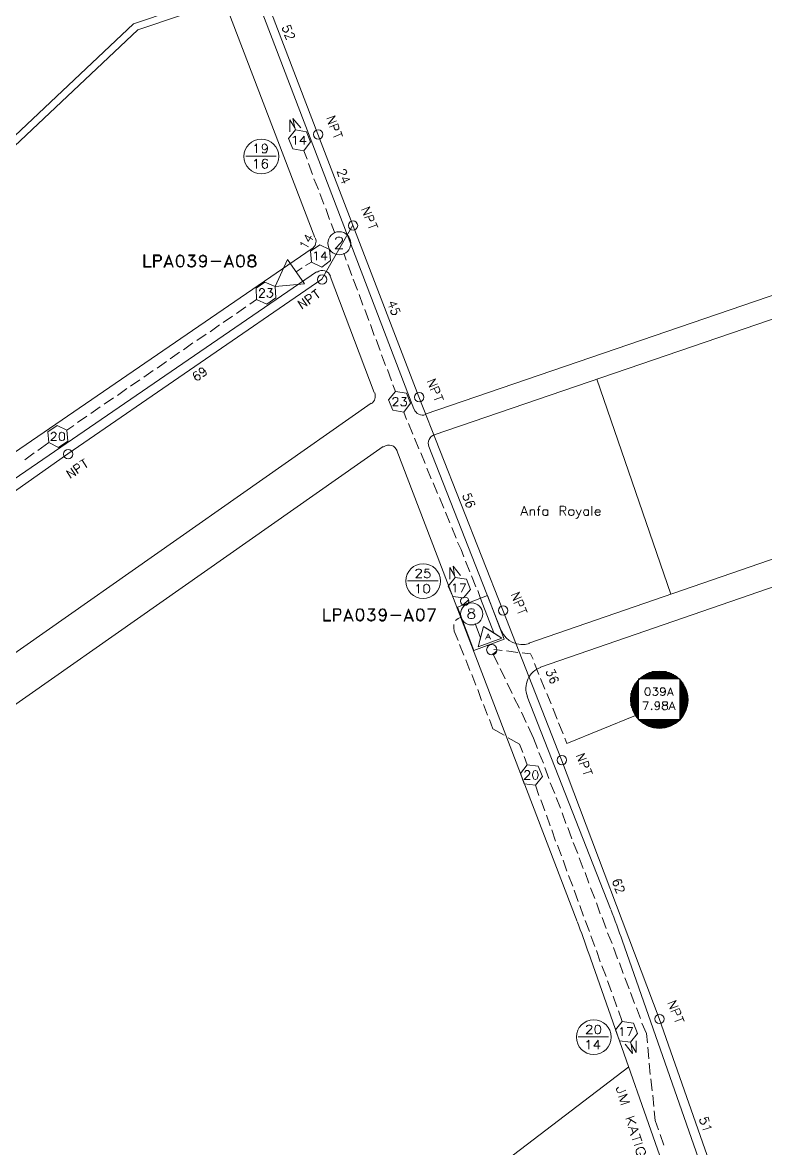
# Model space of a CAD drawing. Header units: millimetres. Extents: x 3.6 to 37.8, y 0.6 to 28.7.
# Drawn here: x 15.58 to 21.9, y 14.31 to 23.89 of the extents above; entities that cross this region are included whole.
import ezdxf

# ---------------------------------------------------------------- set-up
doc = ezdxf.new("R2010")
doc.units = ezdxf.units.MM
for name, color, linetype, true_color in [('PDF_Batangas$Geomap$Actives-Amplifier', 92, 'Continuous', 0x00b800), ('PDF_Batangas$Geomap$Actives-LineExtender', 94, 'Continuous', 0x009500), ('PDF_Batangas$Geomap$Cable-565', 23, 'Continuous', 0xdd8a6e), ('PDF_Batangas$Geomap$LOTS', 254, 'Continuous', 0xdcdcdc), ('PDF_Batangas$Geomap$MDU', 153, 'Continuous', 0x6ea5dd), ('PDF_Batangas$Geomap$ROAD', 8, 'Continuous', 0x808080), ('PDF_Batangas$Geomap$Symbols-EndOfLine', 15, 'Continuous', 0x954a4a)]:
    doc.layers.add(name, color=color, linetype=linetype, true_color=true_color)
for name, color, linetype in [('PDF_Batangas$Geomap$Actives-PowerSupply', 1, 'Continuous'), ('PDF_Batangas$Geomap$BOUNDARY-NODE', 3, 'Continuous'), ('PDF_Batangas$Geomap$NAME-ROAD', 7, 'Continuous'), ('PDF_Batangas$Geomap$Passives-Highleg', 7, 'Continuous'), ('PDF_Batangas$Geomap$Passives-Splt2way', 7, 'Continuous'), ('PDF_Batangas$Geomap$Passives-TapOffs', 7, 'Continuous'), ('PDF_Batangas$Geomap$POLE', 7, 'Continuous'), ('PDF_Batangas$Geomap$STRAND', 7, 'Continuous'), ('PDF_Batangas$Geomap$Symbols-Terminator', 7, 'Continuous'), ('PDF_FRAME-TB', 7, 'Continuous')]:
    doc.layers.add(name, color=color, linetype=linetype)

msp = doc.modelspace()

# ---------------------------------------------------------------- linework, layer by layer
at = {"layer": 'PDF_Batangas$Geomap$Actives-Amplifier', "lineweight": 13}
for points in [[(19.4218, 18.5458), (19.2841, 18.9127), (19.5385, 19.0128), (19.6803, 18.6417)], [(19.5927, 18.6959), (19.4801, 18.9878)], [(18.1458, 18.9002), (18.15, 18.9002), (18.15, 18.8043), (18.2042, 18.8043), (18.2042, 18.796), (18.1458, 18.796)], [(18.3543, 18.9002), (18.396, 18.796), (18.3918, 18.796), (18.3543, 18.8835), (18.3209, 18.796), (18.3167, 18.796)], [(18.4502, 18.9002), (18.4585, 18.9002), (18.471, 18.8961), (18.4835, 18.8794), (18.4877, 18.8544), (18.4877, 18.8419), (18.4835, 18.8168), (18.471, 18.8043), (18.4585, 18.796), (18.4502, 18.796), (18.4335, 18.8043), (18.4252, 18.8168), (18.421, 18.8419), (18.421, 18.8544), (18.4252, 18.8794), (18.4335, 18.8961)], [(18.8672, 18.9002), (18.9089, 18.796), (18.9005, 18.796), (18.8672, 18.8835), (18.8338, 18.796), (18.8296, 18.796)], [(18.9631, 18.9002), (18.9714, 18.9002), (18.9839, 18.8961), (18.9964, 18.8794), (19.0006, 18.8544), (19.0006, 18.8419), (18.9964, 18.8168), (18.9839, 18.8043), (18.9714, 18.796), (18.9631, 18.796), (18.9464, 18.8043), (18.9381, 18.8168), (18.9339, 18.8419), (18.9339, 18.8544), (18.9381, 18.8794), (18.9464, 18.8961)], [(19.3926, 18.9002), (19.4092, 18.9002), (19.4218, 18.8961), (19.4259, 18.8919), (19.4259, 18.8835), (19.4218, 18.8752), (19.4134, 18.871), (19.3967, 18.8669), (19.3842, 18.8627), (19.3759, 18.8544), (19.3717, 18.846), (19.3717, 18.8335), (19.3759, 18.8252), (19.3801, 18.821), (19.3926, 18.8168), (19.4092, 18.8168), (19.4218, 18.821), (19.4259, 18.8252), (19.4301, 18.8335), (19.4301, 18.846), (19.4259, 18.8544), (19.4176, 18.8627), (19.4051, 18.8669), (19.3884, 18.871), (19.3801, 18.8752), (19.3759, 18.8835), (19.3759, 18.8919), (19.3801, 18.8961)], [(18.717, 18.8419), (18.717, 18.846), (18.8004, 18.846), (18.8004, 18.8419)], [(19.4801, 18.6542), (19.4343, 18.7751), (19.4801, 18.6542), (19.5051, 18.7501), (19.5927, 18.6959), (19.6594, 18.65), (19.4593, 18.575)], [(19.4593, 18.575), (19.5051, 18.7501), (19.6594, 18.65)]]:
    msp.add_lwpolyline(points, close=True, dxfattribs=at)
for points in [[(18.2333, 18.8502), (18.275, 18.8502), (18.2834, 18.8544), (18.2876, 18.8669), (18.2876, 18.8794), (18.2834, 18.8919), (18.275, 18.8961), (18.2333, 18.8961), (18.2333, 18.796), (18.2292, 18.796), (18.2292, 18.9002), (18.275, 18.9002), (18.2834, 18.8961), (18.2876, 18.8919), (18.2917, 18.8794), (18.2917, 18.8669), (18.2876, 18.8544), (18.2834, 18.8502), (18.275, 18.846), (18.2333, 18.846)], [(18.4377, 18.8043), (18.4293, 18.8168), (18.4252, 18.8419), (18.4252, 18.8544), (18.4293, 18.8794), (18.4377, 18.8961)], [(18.4335, 18.8919), (18.4502, 18.8961), (18.4585, 18.8961), (18.471, 18.8919)], [(18.4669, 18.8961), (18.4794, 18.8794), (18.4835, 18.8544), (18.4835, 18.8419), (18.4794, 18.8168), (18.4669, 18.8043)], [(18.5753, 18.8961), (18.5252, 18.8961), (18.5252, 18.9002), (18.5794, 18.9002), (18.5461, 18.8544)], [(18.5794, 18.8377), (18.5711, 18.8502), (18.5544, 18.8544), (18.5419, 18.8544), (18.5753, 18.9002)], [(18.6712, 18.8502), (18.6628, 18.8419), (18.6503, 18.8377), (18.642, 18.8377), (18.6295, 18.8419), (18.6211, 18.8502), (18.6128, 18.8669), (18.6128, 18.871), (18.6295, 18.8961), (18.642, 18.9002), (18.6503, 18.9002), (18.6628, 18.8961), (18.6712, 18.8835), (18.6795, 18.8669), (18.6795, 18.8419), (18.6712, 18.8168), (18.6628, 18.8043), (18.6503, 18.796), (18.6378, 18.796), (18.6253, 18.8043), (18.6211, 18.8127), (18.6253, 18.8127), (18.6295, 18.8043)], [(18.6378, 18.8419), (18.6253, 18.8502), (18.6211, 18.8669), (18.6211, 18.871), (18.6253, 18.8835), (18.6378, 18.8961)], [(18.6211, 18.8752), (18.6295, 18.8919), (18.642, 18.8961), (18.6503, 18.8961), (18.6628, 18.8919), (18.6712, 18.8752)], [(18.6545, 18.8961), (18.667, 18.8835), (18.6712, 18.8669)], [(18.6587, 18.8043), (18.667, 18.8168), (18.6712, 18.8419), (18.6712, 18.8669), (18.667, 18.8502), (18.6545, 18.8419)], [(18.9506, 18.8043), (18.9422, 18.8168), (18.9381, 18.8419), (18.9381, 18.8544), (18.9422, 18.8794), (18.9506, 18.8961)], [(18.9464, 18.8919), (18.9631, 18.8961), (18.9714, 18.8961), (18.9839, 18.8919)], [(18.9797, 18.8961), (18.9923, 18.8794), (18.9964, 18.8544), (18.9964, 18.8419), (18.9923, 18.8168), (18.9797, 18.8043)], [(19.0923, 18.8961), (19.0298, 18.8961), (19.0298, 18.9002), (19.0965, 18.9002), (19.0506, 18.796), (19.0423, 18.796), (19.0923, 18.9002)], [(18.3835, 18.821), (18.3251, 18.821)], [(18.3793, 18.8252), (18.3334, 18.8252)], [(18.471, 18.8085), (18.4585, 18.8043), (18.4502, 18.8043), (18.4335, 18.8085)], [(18.5461, 18.8627), (18.5544, 18.8627), (18.5711, 18.8544), (18.5794, 18.846), (18.5836, 18.8335), (18.5836, 18.8252), (18.5794, 18.8127), (18.5711, 18.8043), (18.5544, 18.796), (18.5419, 18.796), (18.5252, 18.8043), (18.5211, 18.8085), (18.5169, 18.8168), (18.5211, 18.8168), (18.5252, 18.8085), (18.5419, 18.8043), (18.5544, 18.8043), (18.5711, 18.8085), (18.5794, 18.821)], [(18.5211, 18.8127), (18.5377, 18.8043)], [(18.5628, 18.8544), (18.5753, 18.846), (18.5794, 18.8335), (18.5794, 18.8252), (18.5753, 18.8127), (18.5628, 18.8043)], [(18.6712, 18.8627), (18.6628, 18.846), (18.6503, 18.8419), (18.642, 18.8419), (18.6295, 18.846), (18.6211, 18.8627)], [(18.6628, 18.8085), (18.6503, 18.8043), (18.6378, 18.8043), (18.6253, 18.8085)], [(18.8964, 18.821), (18.838, 18.821)], [(18.8922, 18.8252), (18.8421, 18.8252)], [(18.9839, 18.8085), (18.9714, 18.8043), (18.9631, 18.8043), (18.9464, 18.8085)], [(19.5218, 18.6417), (19.5427, 18.6876), (19.5635, 18.6417)], [(19.5552, 18.6584), (19.5302, 18.6584)]]:
    msp.add_lwpolyline(points, dxfattribs=at)
msp.add_circle((19.4037, 18.856), 0.0938, dxfattribs=at)
at = {"layer": 'PDF_Batangas$Geomap$Actives-LineExtender', "lineweight": 9}
for points in [[(16.6155, 21.9108), (16.6238, 21.9108), (16.6238, 21.8108), (16.678, 21.8108), (16.678, 21.8066), (16.6155, 21.8066)], [(16.8281, 21.9108), (16.8656, 21.8066), (16.8615, 21.8066), (16.8281, 21.8942), (16.7948, 21.8066), (16.7864, 21.8066)], [(16.9199, 21.9108), (16.9282, 21.9108), (16.9449, 21.9025), (16.9532, 21.89), (16.9574, 21.865), (16.9574, 21.8525), (16.9532, 21.8274), (16.9449, 21.8108), (16.9282, 21.8066), (16.9199, 21.8066), (16.9073, 21.8108), (16.8948, 21.8274), (16.8907, 21.8525), (16.8907, 21.865), (16.8948, 21.89), (16.9073, 21.9025)], [(17.1867, 21.8525), (17.1867, 21.8566), (17.2701, 21.8566), (17.2701, 21.8525)], [(17.341, 21.9108), (17.3785, 21.8066), (17.3744, 21.8066), (17.341, 21.8942), (17.3076, 21.8066), (17.2993, 21.8066)], [(17.4327, 21.9108), (17.4411, 21.9108), (17.4578, 21.9025), (17.4661, 21.89), (17.4703, 21.865), (17.4703, 21.8525), (17.4661, 21.8274), (17.4578, 21.8108), (17.4411, 21.8066), (17.4327, 21.8066), (17.4161, 21.8108), (17.4077, 21.8274), (17.4036, 21.8525), (17.4036, 21.865), (17.4077, 21.89), (17.4161, 21.9025)], [(17.5245, 21.9108), (17.5453, 21.9108), (17.5578, 21.9025), (17.5662, 21.8942), (17.5662, 21.8858), (17.5578, 21.8733), (17.5537, 21.8691), (17.5453, 21.865), (17.5245, 21.8608), (17.5161, 21.8566), (17.512, 21.8525), (17.5036, 21.84), (17.5036, 21.8274), (17.512, 21.8149), (17.5245, 21.8108), (17.5453, 21.8108), (17.5578, 21.8149), (17.5662, 21.8274), (17.5662, 21.84), (17.5578, 21.8525), (17.5537, 21.8566), (17.5453, 21.8608), (17.5245, 21.865), (17.5161, 21.8691), (17.512, 21.8733), (17.5036, 21.8858), (17.5036, 21.8942), (17.512, 21.9025)], [(17.9832, 21.6648), (17.733, 21.6398), (17.8372, 21.8691)]]:
    msp.add_lwpolyline(points, close=True, dxfattribs=at)
for points in [[(16.7072, 21.8608), (16.7447, 21.8608), (16.7531, 21.865), (16.7572, 21.8733), (16.7572, 21.89), (16.7531, 21.8983), (16.7447, 21.9025), (16.7072, 21.9025), (16.7072, 21.8066), (16.6989, 21.8066), (16.6989, 21.9108), (16.7447, 21.9108), (16.7656, 21.89), (16.7656, 21.8733), (16.7531, 21.8608), (16.7447, 21.8566), (16.7072, 21.8566)], [(16.8531, 21.8358), (16.8031, 21.8358)], [(16.9115, 21.8108), (16.899, 21.8274), (16.8948, 21.8525), (16.8948, 21.865), (16.899, 21.89), (16.9115, 21.9025)], [(16.9073, 21.8983), (16.9199, 21.9025), (16.9282, 21.9025), (16.9449, 21.8983)], [(16.9407, 21.9025), (16.949, 21.89), (16.9532, 21.865), (16.9532, 21.8525), (16.949, 21.8274), (16.9407, 21.8108)], [(17.0158, 21.8691), (17.0283, 21.8691), (17.0408, 21.865), (17.0533, 21.8566), (17.0575, 21.84), (17.0575, 21.8358), (17.0533, 21.8233), (17.0408, 21.8108), (17.0283, 21.8066), (17.0116, 21.8066), (16.9991, 21.8108), (16.9949, 21.8149), (16.9866, 21.8274), (16.9949, 21.8274), (16.9991, 21.8149), (17.0116, 21.8108), (17.0283, 21.8108), (17.0408, 21.8149), (17.0533, 21.8316)], [(17.0449, 21.9025), (16.9991, 21.9025), (16.9991, 21.9108), (17.0533, 21.9108), (17.0158, 21.865)], [(17.0533, 21.8441), (17.0408, 21.8608), (17.0283, 21.865), (17.0116, 21.865), (17.0449, 21.9108)], [(17.0324, 21.865), (17.0449, 21.8566), (17.0533, 21.84), (17.0533, 21.8358), (17.0449, 21.8233), (17.0324, 21.8108)], [(17.145, 21.8608), (17.1367, 21.8525), (17.12, 21.8441), (17.1158, 21.8441), (17.0992, 21.8525), (17.0908, 21.8608), (17.0866, 21.8733), (17.0866, 21.8817), (17.0908, 21.8942), (17.0992, 21.9025), (17.1158, 21.9108), (17.12, 21.9108), (17.1367, 21.9025), (17.145, 21.8942), (17.1492, 21.8733), (17.1492, 21.8525), (17.145, 21.8274), (17.1367, 21.8108), (17.12, 21.8066), (17.1117, 21.8066), (17.095, 21.8108), (17.0908, 21.8233), (17.095, 21.8233), (17.0992, 21.8108)], [(17.1117, 21.8525), (17.095, 21.8608), (17.0908, 21.8733), (17.0908, 21.8817), (17.095, 21.8942), (17.1117, 21.9025)], [(17.0908, 21.8858), (17.0992, 21.8983), (17.1158, 21.9025), (17.12, 21.9025), (17.1367, 21.8983), (17.145, 21.8858)], [(17.145, 21.8691), (17.1367, 21.8566), (17.12, 21.8525), (17.1158, 21.8525), (17.0992, 21.8566), (17.0908, 21.8691)], [(17.1242, 21.9025), (17.1409, 21.8942), (17.145, 21.8733)], [(17.1283, 21.8108), (17.1409, 21.8274), (17.145, 21.8525), (17.145, 21.8733), (17.1409, 21.8608), (17.1242, 21.8525)], [(17.366, 21.8358), (17.316, 21.8358)], [(17.4244, 21.8108), (17.4119, 21.8274), (17.4077, 21.8525), (17.4077, 21.865), (17.4119, 21.89), (17.4244, 21.9025)], [(17.4161, 21.8983), (17.4327, 21.9025), (17.4411, 21.9025), (17.4578, 21.8983)], [(17.4536, 21.9025), (17.4619, 21.89), (17.4661, 21.865), (17.4661, 21.8525), (17.4619, 21.8274), (17.4536, 21.8108)], [(17.5537, 21.9025), (17.5578, 21.8942), (17.5578, 21.8858), (17.5537, 21.8733), (17.5453, 21.8691), (17.5245, 21.865), (17.5161, 21.8608), (17.5036, 21.8525), (17.4995, 21.84), (17.4995, 21.8274), (17.5036, 21.8149), (17.512, 21.8108), (17.5245, 21.8066), (17.5453, 21.8066), (17.5578, 21.8108), (17.5662, 21.8149), (17.5703, 21.8274), (17.5703, 21.84), (17.5662, 21.8525), (17.5537, 21.8608), (17.5453, 21.865), (17.5245, 21.8691), (17.5161, 21.8733), (17.512, 21.8858), (17.512, 21.8942), (17.5161, 21.9025)], [(17.512, 21.8983), (17.5245, 21.9025), (17.5453, 21.9025), (17.5578, 21.8983)], [(16.8573, 21.8316), (16.7989, 21.8316)], [(16.9449, 21.8149), (16.9282, 21.8108), (16.9199, 21.8108), (16.9073, 21.8149)], [(16.9949, 21.8233), (17.0074, 21.8108)], [(17.1367, 21.8149), (17.12, 21.8108), (17.1117, 21.8108), (17.095, 21.8149)], [(17.3702, 21.8316), (17.3118, 21.8316)], [(17.4578, 21.8149), (17.4411, 21.8108), (17.4327, 21.8108), (17.4161, 21.8149)], [(17.5203, 21.8108), (17.5036, 21.8233)], [(17.5662, 21.8233), (17.5495, 21.8108)]]:
    msp.add_lwpolyline(points, dxfattribs=at)
at = {"layer": 'PDF_Batangas$Geomap$Actives-PowerSupply', "lineweight": 9}
for points in [[(19.5427, 18.5917), (19.5385, 18.5833)], [(19.5385, 18.5833), (19.5427, 18.5875)], [(19.5844, 18.5124), (19.6177, 18.5416)], [(20.8145, 18.2914), (20.8228, 18.2914)], [(21.1731, 17.9578), (21.1731, 18.3039), (20.8228, 18.3039), (20.8228, 17.9578), (20.8228, 18.3039), (21.1731, 18.3039)], [(21.1647, 18.3081), (20.8312, 18.3081)], [(21.1564, 18.3165), (20.8395, 18.3165)], [(21.1481, 18.3248), (20.852, 18.3248)], [(21.1356, 18.3331), (20.8645, 18.3331)], [(21.123, 18.3415), (20.877, 18.3415)], [(21.1064, 18.3498), (20.8895, 18.3498)], [(20.9104, 18.3582), (21.0855, 18.3582)], [(20.9354, 18.3665), (21.0605, 18.3665)], [(21.1814, 18.2914), (21.1731, 18.2914)], [(20.8228, 18.1955), (20.7603, 18.1955)], [(20.8228, 18.2039), (20.7644, 18.2039)], [(20.8228, 18.2205), (20.7686, 18.2205)], [(20.7686, 18.2122), (20.8228, 18.2122)], [(20.7728, 18.2289), (20.8228, 18.2289)], [(20.8228, 18.2372), (20.7769, 18.2372)], [(20.7811, 18.2456), (20.8228, 18.2456)], [(20.7853, 18.2539), (20.8228, 18.2539)], [(20.7895, 18.2622), (20.8228, 18.2622)], [(20.7978, 18.2706), (20.8228, 18.2706)], [(20.802, 18.2789), (20.8228, 18.2789)], [(20.8103, 18.2873), (20.8228, 18.2873)], [(20.8895, 18.2289), (20.9145, 18.2289), (20.9187, 18.2164), (20.9229, 18.1997), (20.9229, 18.1914), (20.9187, 18.1747), (20.9145, 18.1663), (20.9062, 18.1622), (20.8979, 18.1622), (20.8895, 18.1663), (20.8812, 18.1747), (20.877, 18.1914), (20.877, 18.1997), (20.8812, 18.2164)], [(21.048, 18.1997), (21.0396, 18.1914), (21.0313, 18.1872), (21.0271, 18.1872), (21.0188, 18.1914), (21.0105, 18.1997), (21.0105, 18.2205), (21.0188, 18.2289), (21.0396, 18.2289), (21.048, 18.2205), (21.0522, 18.208)], [(21.1731, 18.2873), (21.1898, 18.2873)], [(21.1731, 18.2789), (21.1939, 18.2789)], [(21.1731, 18.2706), (21.2023, 18.2706)], [(21.1731, 18.2622), (21.2064, 18.2622)], [(21.1731, 18.2539), (21.2106, 18.2539)], [(21.1731, 18.2456), (21.2148, 18.2456)], [(21.2189, 18.2372), (21.1731, 18.2372)], [(21.1731, 18.2289), (21.2231, 18.2289)], [(21.1731, 18.2205), (21.2273, 18.2205)], [(21.1731, 18.2122), (21.2315, 18.2122)], [(21.2315, 18.2039), (21.1731, 18.2039)], [(21.2356, 18.1955), (21.1731, 18.1955)], [(20.7519, 18.1455), (20.8228, 18.1455)], [(20.7519, 18.1371), (20.8228, 18.1371)], [(20.8228, 18.1288), (20.7519, 18.1288)], [(20.8228, 18.1205), (20.7519, 18.1205)], [(20.7519, 18.1121), (20.8228, 18.1121)], [(20.7561, 18.1788), (20.8228, 18.1788)], [(20.8228, 18.1705), (20.7561, 18.1705)], [(20.8228, 18.1622), (20.7561, 18.1622)], [(20.7561, 18.1538), (20.8228, 18.1538)], [(20.7561, 18.1038), (20.8228, 18.1038)], [(20.8228, 18.1872), (20.7603, 18.1872)], [(21.0313, 18.108), (21.0647, 18.108), (21.0688, 18.0996), (21.0688, 18.0913), (21.0647, 18.0871), (21.0563, 18.0829), (21.0438, 18.0788), (21.0355, 18.0788), (21.0271, 18.0704), (21.023, 18.0621), (21.023, 18.0538), (21.0313, 18.0454), (21.0396, 18.0412), (21.0522, 18.0412), (21.0647, 18.0454), (21.0688, 18.0496), (21.0688, 18.0704), (21.0605, 18.0788), (21.0522, 18.0788), (21.0396, 18.0829), (21.0313, 18.0871), (21.0271, 18.0913), (21.0271, 18.0996)], [(21.1731, 18.1872), (21.2356, 18.1872)], [(21.2398, 18.1788), (21.1731, 18.1788)], [(21.1731, 18.1705), (21.2398, 18.1705)], [(21.244, 18.1622), (21.1731, 18.1622)], [(21.1731, 18.1538), (21.244, 18.1538)], [(21.1731, 18.1455), (21.244, 18.1455)], [(21.1731, 18.1371), (21.244, 18.1371)], [(21.244, 18.1288), (21.1731, 18.1288)], [(21.244, 18.1205), (21.1731, 18.1205)], [(21.1731, 18.1121), (21.244, 18.1121)], [(21.1731, 18.1038), (21.244, 18.1038)], [(20.7561, 18.0955), (20.8228, 18.0955)], [(20.8228, 18.0871), (20.7561, 18.0871)], [(20.7561, 18.0788), (20.8228, 18.0788)], [(20.8228, 18.0704), (20.7603, 18.0704)], [(20.7603, 18.0621), (20.8228, 18.0621)], [(20.7644, 18.0579), (20.8228, 18.0579)], [(20.7686, 18.0496), (20.8228, 18.0496)], [(20.8228, 18.0412), (20.7686, 18.0412)], [(20.7728, 18.0329), (20.8228, 18.0329)], [(20.8228, 18.0246), (20.7769, 18.0246)], [(20.7811, 18.0162), (20.8228, 18.0162)], [(20.7853, 18.0079), (20.8228, 18.0079)], [(20.9354, 18.0496), (20.9354, 18.0412), (20.9312, 18.0454)], [(21.1731, 18.0955), (21.244, 18.0955)], [(21.2398, 18.0871), (21.1731, 18.0871)], [(21.1731, 18.0788), (21.2398, 18.0788)], [(21.1731, 18.0704), (21.2356, 18.0704)], [(21.1731, 18.0621), (21.2356, 18.0621)], [(21.1731, 18.0579), (21.2315, 18.0579)], [(21.1731, 18.0496), (21.2315, 18.0496)], [(21.1731, 18.0412), (21.2273, 18.0412)], [(21.1731, 18.0329), (21.2231, 18.0329)], [(21.2189, 18.0246), (21.1731, 18.0246)], [(21.1731, 18.0162), (21.2148, 18.0162)], [(21.1731, 18.0079), (21.2106, 18.0079)], [(20.7895, 17.9995), (20.8228, 17.9995)], [(20.7978, 17.9912), (20.8228, 17.9912)], [(20.802, 17.9829), (20.8228, 17.9829)], [(20.8103, 17.9745), (20.8228, 17.9745)], [(20.8145, 17.9662), (20.8228, 17.9662)], [(21.1731, 17.9578), (20.8228, 17.9578)], [(21.1647, 17.9495), (20.8312, 17.9495)], [(21.1564, 17.9412), (20.8395, 17.9412)], [(20.852, 17.9328), (21.1481, 17.9328)], [(20.8645, 17.9245), (21.1356, 17.9245)], [(21.123, 17.9161), (20.877, 17.9161)], [(21.1064, 17.9078), (20.8895, 17.9078)], [(21.1731, 17.9995), (21.2064, 17.9995)], [(21.1731, 17.9912), (21.2023, 17.9912)], [(21.1731, 17.9829), (21.1939, 17.9829)], [(21.1731, 17.9745), (21.1898, 17.9745)], [(21.1814, 17.9662), (21.1731, 17.9662)], [(21.0855, 17.8995), (20.9104, 17.8995)], [(21.0605, 17.8911), (20.9354, 17.8911)]]:
    msp.add_lwpolyline(points, close=True, dxfattribs=at)
for points in [[(20.9479, 18.2289), (20.9854, 18.2289), (20.9646, 18.2039), (20.9771, 18.2039), (20.9813, 18.1997), (20.9854, 18.1997), (20.9896, 18.1872), (20.9896, 18.183), (20.9854, 18.1705), (20.9688, 18.1622), (20.9604, 18.1622), (20.9479, 18.1663), (20.9479, 18.1705), (20.9437, 18.1747)], [(21.0522, 18.208), (21.0522, 18.1914), (21.048, 18.1747), (21.0396, 18.1663), (21.0313, 18.1622), (21.023, 18.1622), (21.0146, 18.1663), (21.0105, 18.1705)], [(21.0688, 18.1622), (21.0939, 18.2289), (21.1189, 18.1622)], [(20.8603, 18.108), (20.9062, 18.108), (20.877, 18.0412)], [(21.0021, 18.0871), (20.9938, 18.0704), (20.9813, 18.0663), (20.9771, 18.0663), (20.9688, 18.0704), (20.9604, 18.0871), (20.9604, 18.0913), (20.9688, 18.108), (20.9938, 18.108), (20.9979, 18.0996), (21.0021, 18.0871), (21.0021, 18.0704), (20.9979, 18.0538), (20.9938, 18.0454), (20.9813, 18.0412), (20.9771, 18.0412), (20.9646, 18.0454), (20.9646, 18.0496)], [(21.1105, 18.183), (21.0772, 18.183)], [(21.0813, 18.0412), (21.1105, 18.108), (21.1356, 18.0412)], [(21.1272, 18.0621), (21.0939, 18.0621)], [(20.214, 17.7535), (20.7978, 17.9912)]]:
    msp.add_lwpolyline(points, dxfattribs=at)
for centre, radius in [((19.5747, 18.5516), 0.0438), ((21.0008, 18.1263), 0.2439), ((21.0008, 18.1263), 0.2439)]:
    msp.add_circle(centre, radius, dxfattribs=at)
at = {"layer": 'PDF_Batangas$Geomap$BOUNDARY-NODE', "lineweight": 0}
msp.add_lwpolyline([(25.7599, 14.1987), (23.6583, 10.9901), (22.7743, 11.6176), (30.7908, 23.1952), (28.4015, 27.8007), (16.5633, 23.8248), (11.8639, 19.3923)], dxfattribs=at)
at = {"layer": 'PDF_Batangas$Geomap$Cable-565', "lineweight": 13}
for points in [[(17.9748, 22.7949), (18.004, 22.724)], [(18.0165, 22.6864), (18.0499, 22.5947)], [(18.0624, 22.5572), (18.0999, 22.4654)], [(18.1124, 22.4321), (18.1458, 22.3403)], [(18.1625, 22.3028), (18.1958, 22.2111)], [(18.2083, 22.1777), (18.2375, 22.1027)], [(17.9915, 21.8191), (18.0415, 21.8483)], [(18.3167, 21.9234), (18.3376, 21.865)], [(17.9123, 21.7649), (17.9623, 21.7983)], [(18.3501, 21.8274), (18.3835, 21.7357)], [(18.396, 21.7024), (18.4335, 21.6106)], [(18.446, 21.5731), (18.4794, 21.4814)], [(17.4036, 21.4105), (17.4828, 21.4688)], [(17.5161, 21.4897), (17.5745, 21.5314)], [(17.291, 21.3354), (17.3702, 21.3896)], [(18.496, 21.4438), (18.5294, 21.3521)], [(17.1784, 21.2562), (17.2576, 21.3146)], [(18.5419, 21.3187), (18.5753, 21.2228)], [(17.0658, 21.1811), (17.145, 21.2353)], [(18.592, 21.1895), (18.6253, 21.0977)], [(16.8406, 21.0268), (16.9199, 21.0811)], [(16.9532, 21.1019), (17.0324, 21.1603)], [(16.728, 20.9476), (16.8073, 21.0018)], [(18.6378, 21.0602), (18.6712, 20.9685)], [(16.6155, 20.8684), (16.6947, 20.9268)], [(18.6879, 20.9351), (18.7212, 20.8392)], [(16.5029, 20.7933), (16.5821, 20.8475)], [(18.7337, 20.8058), (18.7546, 20.7475)], [(16.2777, 20.639), (16.3569, 20.6933)], [(16.3903, 20.7141), (16.4695, 20.7725)], [(16.1651, 20.5598), (16.2443, 20.6182)], [(16.0525, 20.4848), (16.1318, 20.539)], [(18.8255, 20.5723), (18.8505, 20.5098)], [(15.9608, 20.418), (16.0192, 20.4597)], [(18.8672, 20.4764), (18.9047, 20.3847)], [(15.7148, 20.2471), (15.8065, 20.3138)], [(18.9172, 20.3513), (18.9547, 20.2596)], [(15.6022, 20.1679), (15.6814, 20.2262)], [(18.9714, 20.2262), (19.0089, 20.1345)], [(19.0214, 20.097), (19.059, 20.0052)], [(19.0757, 19.9719), (19.1132, 19.8801)], [(19.1299, 19.8468), (19.1674, 19.755)], [(19.1799, 19.7217), (19.2174, 19.6299)], [(19.2341, 19.5924), (19.2716, 19.5007)], [(19.2841, 19.4673), (19.3133, 19.4048), (19.3384, 19.3422)], [(19.3509, 19.3047), (19.3884, 19.213)], [(19.4009, 19.1796), (19.4384, 19.0879)], [(19.4551, 19.0545), (19.4801, 18.9878)], [(19.2675, 18.8002), (19.2883, 18.8168), (19.3133, 18.8293)], [(19.2883, 18.6292), (19.255, 18.7084), (19.2508, 18.7376), (19.2508, 18.7668)], [(19.3384, 18.5041), (19.3008, 18.5958)], [(19.5844, 18.5208), (19.6302, 18.4249)], [(19.6636, 18.5458), (19.5927, 18.5541)], [(19.797, 18.5291), (19.7011, 18.5416)], [(19.8346, 18.5249), (19.9055, 18.5166), (19.9263, 18.4707)], [(19.3884, 18.3748), (19.355, 18.4666)], [(19.6469, 18.3915), (19.6886, 18.3039)], [(19.9763, 18.3415), (19.9388, 18.4332)], [(19.4384, 18.2497), (19.4051, 18.3415)], [(20.0264, 18.2164), (19.9888, 18.3081)], [(19.4885, 18.1205), (19.4551, 18.2122)], [(19.7053, 18.2664), (19.747, 18.1788)], [(19.7637, 18.1455), (19.8095, 18.0538)], [(20.0806, 18.0913), (20.0431, 18.1788)], [(19.5385, 17.9954), (19.5051, 18.0871)], [(19.8262, 18.0204), (19.8679, 17.9328)], [(20.1306, 17.962), (20.0931, 18.0538)], [(19.6803, 17.8244), (19.5844, 17.8786), (19.5552, 17.9578)], [(20.1807, 17.8369), (20.1431, 17.9287)], [(19.8846, 17.8995), (19.9305, 17.7994), (19.9638, 17.7118)], [(19.7136, 17.8036), (19.8095, 17.7494), (19.8387, 17.6785)], [(20.214, 17.7535), (20.1973, 17.7994)], [(19.8763, 17.5742), (19.8512, 17.6451)], [(19.9763, 17.6785), (20.0139, 17.5867)], [(20.0264, 17.5492), (20.0597, 17.4575)], [(19.9763, 17.3115), (19.9471, 17.3991)], [(20.0722, 17.4199), (20.1098, 17.3282)], [(20.0264, 17.1823), (19.993, 17.274)], [(20.1223, 17.2948), (20.1598, 17.2031)], [(20.0722, 17.053), (20.0389, 17.1447)], [(20.1723, 17.1656), (20.2057, 17.0738)], [(20.1181, 16.9237), (20.0848, 17.0196)], [(20.2224, 17.0405), (20.2557, 16.9446)], [(20.1682, 16.7986), (20.1348, 16.8904)], [(20.2682, 16.9112), (20.3058, 16.8195)], [(20.214, 16.6694), (20.1807, 16.7611)], [(20.3183, 16.782), (20.3516, 16.6902)], [(20.2641, 16.5401), (20.2265, 16.6318)], [(20.3683, 16.6569), (20.4017, 16.5651)], [(20.3099, 16.4108), (20.2766, 16.5067)], [(20.4142, 16.5276), (20.4517, 16.4359)], [(20.3558, 16.2857), (20.3224, 16.3775)], [(20.4642, 16.3983), (20.4976, 16.3066)], [(20.4058, 16.1565), (20.3683, 16.2482)], [(20.5142, 16.2732), (20.5476, 16.1815)], [(20.4517, 16.0272), (20.4183, 16.119)], [(20.5601, 16.144), (20.5976, 16.0522)], [(20.4976, 15.898), (20.4642, 15.9939)], [(20.6102, 16.0189), (20.6435, 15.923)], [(20.5476, 15.7729), (20.5101, 15.8646)], [(20.6602, 15.8896), (20.6935, 15.7979)], [(20.5935, 15.6436), (20.5601, 15.7353)], [(20.7061, 15.7603), (20.7436, 15.6686)], [(20.7561, 15.6353), (20.7895, 15.5435)], [(20.6393, 15.5143), (20.606, 15.6061)], [(20.6852, 15.3892), (20.6519, 15.481)], [(20.8061, 15.506), (20.8395, 15.4143)], [(20.852, 15.3767), (20.8895, 15.2892), (20.8979, 15.2099)], [(20.902, 15.1724), (20.9104, 15.0723)], [(20.9145, 15.0348), (20.9229, 14.9389)], [(20.9271, 14.9014), (20.9396, 14.8013)], [(20.9437, 14.7638), (20.9521, 14.6679)], [(20.9938, 14.4677), (20.9646, 14.5469), (20.9562, 14.6303)], [(21.0063, 14.4302), (21.0396, 14.3384)]]:
    msp.add_lwpolyline(points, dxfattribs=at)
at = {"layer": 'PDF_Batangas$Geomap$LOTS', "lineweight": 0}
for points in [[(21.098, 19.0253), (20.4684, 20.8517)], [(21.3732, 13.2209), (14.8766, 9.2346), (13.855, 11.6906), (18.0249, 14.0007), (18.3167, 13.3752), (19.5427, 14.0924), (20.7394, 15.0056)]]:
    msp.add_lwpolyline(points, dxfattribs=at)
at = {"layer": 'PDF_Batangas$Geomap$MDU', "lineweight": 0}
for points in [[(19.8221, 19.6925), (19.8512, 19.7717), (19.8804, 19.6925)], [(19.9013, 19.6925), (19.9013, 19.7425)], [(19.9013, 19.73), (19.9096, 19.7425), (19.9346, 19.7425), (19.9388, 19.73), (19.9388, 19.6925)], [(19.9847, 19.7425), (19.9597, 19.7425)], [(19.9722, 19.6925), (19.9722, 19.755), (19.9763, 19.7676), (19.9847, 19.7717), (19.9888, 19.7717)], [(20.0514, 19.705), (20.0389, 19.6925), (20.0264, 19.6925), (20.018, 19.6967), (20.0097, 19.705), (20.0097, 19.7342), (20.018, 19.7425), (20.0431, 19.7425), (20.0514, 19.7342)], [(20.0514, 19.6925), (20.0514, 19.7425)], [(20.1556, 19.6925), (20.1556, 19.7717), (20.189, 19.7717), (20.2015, 19.7676), (20.2015, 19.7634), (20.2057, 19.755), (20.2057, 19.7467), (20.2015, 19.7425), (20.2015, 19.7384), (20.189, 19.7342), (20.1556, 19.7342)], [(20.2057, 19.6925), (20.1807, 19.7342)], [(20.3349, 19.7425), (20.3141, 19.6925), (20.2932, 19.7425)], [(20.3975, 19.705), (20.385, 19.6925), (20.3725, 19.6925), (20.3641, 19.6967), (20.36, 19.705), (20.3558, 19.7175), (20.3558, 19.7217), (20.36, 19.7342), (20.3641, 19.7425), (20.3892, 19.7425), (20.3975, 19.7342)], [(20.3975, 19.6925), (20.3975, 19.7425)], [(20.4267, 19.6925), (20.4267, 19.7717)], [(20.4976, 19.705), (20.4892, 19.6967), (20.4809, 19.6925), (20.4725, 19.6925), (20.4642, 19.6967), (20.4559, 19.705), (20.4517, 19.7175), (20.4517, 19.7217), (20.4559, 19.7342), (20.4642, 19.7425), (20.4892, 19.7425), (20.4934, 19.7384), (20.4976, 19.73), (20.4976, 19.7217), (20.4517, 19.7217)], [(19.8721, 19.7175), (19.8346, 19.7175)], [(20.3141, 19.6925), (20.3099, 19.68), (20.3016, 19.6716), (20.2932, 19.6675), (20.2891, 19.6675)]]:
    msp.add_lwpolyline(points, dxfattribs=at)
msp.add_lwpolyline([(20.239, 19.7425), (20.2641, 19.7425), (20.2724, 19.7342), (20.2766, 19.7217), (20.2766, 19.7175), (20.2724, 19.705), (20.2641, 19.6967), (20.2557, 19.6925), (20.2474, 19.6925), (20.239, 19.6967), (20.2307, 19.705), (20.2265, 19.7175), (20.2265, 19.7217), (20.2307, 19.7342)], close=True, dxfattribs=at)
at = {"layer": 'PDF_Batangas$Geomap$NAME-ROAD', "lineweight": 9}
for points in [[(20.7144, 14.8055), (20.6602, 14.7846), (20.6477, 14.7888), (20.6435, 14.7888), (20.6352, 14.8055), (20.6352, 14.8138), (20.6519, 14.8305)], [(20.6519, 14.7471), (20.7269, 14.7721), (20.6644, 14.7137), (20.7478, 14.7054), (20.6727, 14.6804)], [(20.7144, 14.5594), (20.7853, 14.5845)], [(20.7311, 14.5052), (20.7603, 14.5553)], [(20.7352, 14.5678), (20.802, 14.5261)], [(20.7352, 14.4885), (20.8186, 14.476), (20.7561, 14.4218)], [(20.7769, 14.4427), (20.7644, 14.4844)], [(20.7686, 14.3843), (20.8437, 14.4052)], [(20.852, 14.376), (20.8312, 14.4343)], [(20.7853, 14.3343), (20.8562, 14.3593)], [(20.8353, 14.2717), (20.8437, 14.2509), (20.8312, 14.2467), (20.8145, 14.255), (20.8061, 14.2634), (20.802, 14.2801), (20.802, 14.2884), (20.8061, 14.3009), (20.8145, 14.3051), (20.8228, 14.3134), (20.8395, 14.3176), (20.8603, 14.3176), (20.8729, 14.3051), (20.8812, 14.2884), (20.8812, 14.2759), (20.877, 14.2675), (20.8687, 14.2592)]]:
    msp.add_lwpolyline(points, dxfattribs=at)
at = {"layer": 'PDF_Batangas$Geomap$Passives-Highleg', "lineweight": 9}
for points in [[(19.3175, 18.9878), (19.3217, 18.992), (19.3175, 18.9878), (19.3175, 18.992)], [(19.3675, 18.9419), (19.3634, 18.9419)]]:
    msp.add_lwpolyline(points, dxfattribs=at)
msp.add_lwpolyline([(19.33, 18.9336), (19.3759, 18.9753)], close=True, dxfattribs=at)
msp.add_circle((19.3453, 18.9645), 0.0354, dxfattribs=at)
msp.add_arc((19.3488, 18.9607), 0.0272, 265.60129, 355.60129, dxfattribs=at)
at = {"layer": 'PDF_Batangas$Geomap$Passives-Splt2way', "lineweight": 9}
msp.add_lwpolyline([(18.2459, 22.0401), (18.2459, 22.0443), (18.25, 22.0526), (18.2542, 22.0568), (18.2667, 22.061), (18.2834, 22.061), (18.2959, 22.0568), (18.3001, 22.0526), (18.3042, 22.0443), (18.3042, 22.0318), (18.3001, 22.0234), (18.2917, 22.0109), (18.2417, 21.9609), (18.3084, 21.9609)], dxfattribs=at)
msp.add_circle((18.2778, 22.0086), 0.098, dxfattribs=at)
at = {"layer": 'PDF_Batangas$Geomap$Passives-TapOffs', "lineweight": 9}
for points in [[(17.8456, 22.8991), (17.9039, 22.9742), (17.9998, 22.9575), (18.0332, 22.8699), (17.9748, 22.7949), (17.8831, 22.8115)], [(18.1291, 21.8066), (18.0415, 21.8483), (18.0332, 21.94), (18.1124, 21.9942), (18.1958, 21.9567), (18.2042, 21.8608)], [(17.6621, 21.4897), (17.5745, 21.5314), (17.5703, 21.6273), (17.6454, 21.6773), (17.733, 21.6398), (17.7371, 21.5439)], [(18.6962, 20.6766), (18.7546, 20.7475), (18.8505, 20.735), (18.8838, 20.6474), (18.8255, 20.5723), (18.7337, 20.589)], [(15.8899, 20.2721), (15.8065, 20.3138), (15.7982, 20.4055), (15.8774, 20.4597), (15.9608, 20.418), (15.9691, 20.3263)], [(15.9149, 20.4014), (15.9191, 20.4014), (15.9316, 20.3972), (15.9399, 20.3889), (15.9399, 20.343), (15.9316, 20.3347), (15.9191, 20.3305), (15.9149, 20.3305), (15.9024, 20.3347), (15.8982, 20.343), (15.8941, 20.3597), (15.8941, 20.3722), (15.8982, 20.3889), (15.9024, 20.3972)], [(19.2049, 19.092), (19.2633, 19.1671), (19.3592, 19.1504), (19.3926, 19.0629), (19.3342, 18.992), (19.2424, 19.0045)], [(19.8179, 17.4992), (19.8763, 17.5742), (19.968, 17.5617), (20.0055, 17.4741), (19.9471, 17.3991), (19.8512, 17.4116)], [(19.943, 17.5242), (19.9471, 17.5242), (19.9597, 17.52), (19.9638, 17.5075), (19.968, 17.4908), (19.968, 17.4825), (19.9638, 17.4658), (19.9597, 17.4533), (19.9471, 17.4491), (19.943, 17.4491), (19.9305, 17.4533), (19.9263, 17.4658), (19.9221, 17.4825), (19.9221, 17.4908), (19.9263, 17.5075), (19.9305, 17.52)], [(20.6268, 15.3183), (20.6852, 15.3892), (20.7811, 15.3767), (20.8145, 15.2892), (20.7561, 15.2141), (20.6602, 15.2266)]]:
    msp.add_lwpolyline(points, close=True, dxfattribs=at)
for points in [[(17.8831, 22.9074), (17.8914, 22.9116), (17.9039, 22.9199), (17.9039, 22.8491)], [(17.9957, 22.8741), (17.9415, 22.8741), (17.979, 22.9199), (17.979, 22.8491)], [(18.0666, 21.9234), (18.0707, 21.9275), (18.0832, 21.9359), (18.0832, 21.865)], [(18.175, 21.89), (18.1249, 21.89), (18.1583, 21.9359), (18.1583, 21.865)], [(17.5995, 21.6023), (17.5995, 21.6064), (17.6037, 21.6148), (17.6037, 21.619), (17.612, 21.6231), (17.6246, 21.6231), (17.6329, 21.619), (17.6371, 21.6148), (17.6412, 21.6064), (17.6412, 21.6023), (17.6371, 21.5939), (17.6287, 21.5856), (17.5954, 21.5481), (17.6412, 21.5481)], [(17.6704, 21.6231), (17.708, 21.6231), (17.6871, 21.5939), (17.6996, 21.5939), (17.708, 21.5856), (17.7121, 21.5773), (17.7121, 21.5689), (17.708, 21.5606), (17.6996, 21.5522), (17.6913, 21.5481), (17.6829, 21.5481), (17.6704, 21.5522), (17.6663, 21.5564), (17.6621, 21.5648)], [(18.7337, 20.6807), (18.7337, 20.6849), (18.7421, 20.6933), (18.7504, 20.6974), (18.7629, 20.6974), (18.7713, 20.6933), (18.7754, 20.6891), (18.7754, 20.6682), (18.7337, 20.6265), (18.7796, 20.6265)], [(18.8088, 20.6974), (18.8463, 20.6974), (18.8255, 20.6682), (18.8338, 20.6682), (18.8421, 20.6641), (18.8463, 20.6641), (18.8505, 20.6516), (18.8505, 20.6432), (18.8463, 20.6349), (18.838, 20.6265), (18.8088, 20.6265), (18.8046, 20.6307), (18.8004, 20.639)], [(15.8274, 20.3847), (15.8274, 20.3889), (15.8357, 20.3972), (15.844, 20.4014), (15.8565, 20.4014), (15.8691, 20.3889), (15.8691, 20.3805), (15.8649, 20.3763), (15.8607, 20.3638), (15.8232, 20.3305), (15.8732, 20.3305)], [(19.2466, 19.1004), (19.2508, 19.1046), (19.2633, 19.1129), (19.2633, 19.042)], [(19.305, 19.1129), (19.3509, 19.1129), (19.3175, 19.042)], [(19.8554, 17.5075), (19.8596, 17.5158), (19.8679, 17.5242), (19.8846, 17.5242), (19.8929, 17.5158), (19.8971, 17.5075), (19.8971, 17.5033), (19.8888, 17.4867), (19.8512, 17.4491), (19.9013, 17.4491)], [(20.6685, 15.3267), (20.6727, 15.3267), (20.6852, 15.3392), (20.6852, 15.2683)], [(20.7269, 15.3392), (20.7728, 15.3392), (20.7394, 15.2683)]]:
    msp.add_lwpolyline(points, dxfattribs=at)
at = {"layer": 'PDF_Batangas$Geomap$POLE', "lineweight": 0}
for points in [[(18.1708, 23.0659), (18.2417, 23.0909), (18.1833, 23.02), (18.2542, 23.0492)], [(18.1958, 22.995), (18.2667, 23.0242), (18.275, 22.995), (18.275, 22.9825), (18.2584, 22.9742), (18.2459, 22.9742), (18.2375, 22.9825), (18.2292, 23.0117)], [(18.2292, 22.9116), (18.3001, 22.9408)], [(18.3042, 22.9199), (18.2917, 22.9616)], [(18.4669, 22.2903), (18.5377, 22.3195), (18.4835, 22.2486), (18.5544, 22.2736)], [(18.4919, 22.2236), (18.5628, 22.2486), (18.5711, 22.2236), (18.5711, 22.2069), (18.5544, 22.1986), (18.5461, 22.1986), (18.5336, 22.2111), (18.5252, 22.2361)], [(18.5252, 22.1402), (18.5961, 22.1652)], [(18.6045, 22.1444), (18.5878, 22.1861)], [(18.029, 21.4897), (17.9832, 21.5522), (18.0082, 21.5689), (18.0165, 21.5731), (18.0249, 21.5731), (18.029, 21.5689), (18.0374, 21.5564), (18.0374, 21.5439), (18.029, 21.5356), (18.0082, 21.5189)], [(18.0791, 21.619), (18.0415, 21.5898)], [(18.1041, 21.5439), (18.0582, 21.6064)], [(17.9665, 21.4522), (17.9248, 21.5147), (18.004, 21.4772), (17.9623, 21.5397)], [(19.0256, 20.8267), (19.0965, 20.8559), (19.0423, 20.785), (19.1132, 20.8142)], [(19.0506, 20.76), (19.1215, 20.7892), (19.134, 20.76), (19.134, 20.7516), (19.1299, 20.7475), (19.1257, 20.7391), (19.1132, 20.735), (19.109, 20.735), (19.1007, 20.7391), (19.084, 20.7725)], [(19.084, 20.6766), (19.1549, 20.7016)], [(19.1632, 20.6807), (19.1465, 20.7224)], [(16.0567, 20.0511), (16.015, 20.1136), (16.04, 20.1303), (16.0484, 20.1345), (16.0525, 20.1303), (16.0609, 20.1262), (16.0692, 20.1095), (16.0692, 20.1053), (16.0609, 20.097), (16.0358, 20.0803)], [(16.1067, 20.1762), (16.0692, 20.1512)], [(16.1318, 20.1011), (16.0901, 20.1637)], [(15.9983, 20.0094), (15.9566, 20.072), (16.0358, 20.0344), (15.9941, 20.097)], [(19.7387, 19.0128), (19.8095, 19.042), (19.7553, 18.9711), (19.8262, 19.0003)], [(19.7637, 18.9461), (19.8346, 18.9753), (19.8471, 18.9503), (19.8471, 18.9378), (19.8387, 18.9294), (19.8262, 18.9252), (19.8137, 18.9252), (19.8095, 18.9336), (19.797, 18.9628)], [(19.797, 18.8627), (19.8679, 18.8919)], [(19.8763, 18.871), (19.8596, 18.9127)], [(20.2932, 17.6451), (20.3641, 17.6701), (20.3099, 17.6034), (20.3808, 17.6284)], [(20.3183, 17.5784), (20.3933, 17.6034), (20.4017, 17.5784), (20.4017, 17.5659), (20.3933, 17.5575), (20.385, 17.5534), (20.3766, 17.5534), (20.3725, 17.5575), (20.3641, 17.5617), (20.3558, 17.5909)], [(20.4308, 17.4992), (20.4142, 17.5409)], [(20.3516, 17.495), (20.4225, 17.52)], [(21.073, 15.5393), (21.1439, 15.5685), (21.0897, 15.4976), (21.1606, 15.5227)], [(21.098, 15.4726), (21.1689, 15.5018), (21.1814, 15.4726), (21.1814, 15.4643), (21.1772, 15.4559), (21.1731, 15.4518), (21.1606, 15.4476), (21.1522, 15.4476), (21.1481, 15.4518), (21.1314, 15.4851)], [(21.2106, 15.3934), (21.1939, 15.4351)], [(21.1314, 15.3892), (21.2023, 15.4143)]]:
    msp.add_lwpolyline(points, dxfattribs=at)
for centre in [(18.0985, 22.9343), (18.3946, 22.1587), (18.1319, 21.7), (18.9575, 20.6992), (15.9718, 20.2155), (19.6706, 18.8852), (20.171, 17.6134), (21.0008, 15.4116)]:
    msp.add_circle(centre, 0.0396, dxfattribs=at)
at = {"layer": 'PDF_Batangas$Geomap$ROAD', "lineweight": 0}
for points in [[(17.5308, 24.2121), (18.913, 20.6015)], [(17.2778, 24.127), (18.0707, 22.0568)], [(25.4972, 22.774), (19.0089, 20.5557)], [(25.5597, 22.5947), (19.084, 20.3805)], [(18.0457, 21.9651), (15.3061, 20.0886)], [(18.0832, 21.7649), (15.4145, 19.9343)], [(18.5753, 20.7391), (18.2, 21.7274)], [(9.0827, 14.6146), (11.9869, 16.1398), (12.3372, 16.3358), (12.6791, 16.5443), (13.0169, 16.7694), (18.5503, 20.6474)], [(19.8888, 18.6083), (25.5389, 20.5557)], [(13.5465, 16.7027), (18.6503, 20.2804)], [(18.7671, 20.2471), (20.3016, 16.2399)], [(19.0381, 20.2804), (19.6511, 18.7209)], [(25.3971, 20.2679), (19.9888, 18.404)], [(19.8763, 18.1538), (20.5851, 16.3483)], [(20.6852, 16.0814), (21.4942, 13.763)], [(20.3975, 15.9772), (21.2106, 13.6588)]]:
    msp.add_lwpolyline(points, dxfattribs=at)
for centre, radius, start, end in [((18.0026, 22.0252), 0.0771, 304.44212, 20.97291), ((18.1319, 21.7), 0.0771, 20.97291, 124.44214), ((18.5072, 20.7075), 0.0771, 305.02988, 20.97292), ((18.9867, 20.6241), 0.0771, 200.97291, 288.891), ((19.1118, 20.3072), 0.0771, 108.89101, 201.47283), ((18.699, 20.2155), 0.0771, 20.97288, 125.02992), ((19.8332, 18.7852), 0.1897, 201.47278, 289.00636), ((20.0542, 18.2222), 0.1897, 109.00633, 201.47277), ((11.443, 12.8387), 9.793, 19.29207, 20.97295), ((11.4444, 12.8392), 9.4871, 19.29177, 20.97292)]:
    msp.add_arc(centre, radius, start, end, dxfattribs=at)
at = {"layer": 'PDF_Batangas$Geomap$STRAND', "color": 254, "lineweight": 0, "true_color": 0xdcdcdc}
for points in [[(17.5984, 24.2348), (18.0957, 22.9366), (18.3918, 22.161)], [(18.1458, 5.9195), (19.1424, 7.2706), (20.0472, 8.559), (20.9729, 9.9601), (21.957, 11.4446), (22.2656, 11.9158), (21.6401, 13.5879), (20.9979, 15.4143), (20.1682, 17.6159), (19.6678, 18.8877), (18.9547, 20.7016), (18.3918, 22.161), (18.1291, 21.7024), (15.9691, 20.2179), (14.0468, 18.8627)]]:
    msp.add_lwpolyline(points, dxfattribs=at)
at = {"layer": 'PDF_Batangas$Geomap$STRAND', "lineweight": 0}
for points in [[(17.8039, 23.8456), (17.7997, 23.8373), (17.7955, 23.8331), (17.7955, 23.8248), (17.7997, 23.8165), (17.808, 23.8081), (17.8164, 23.8039), (17.8289, 23.8039), (17.8414, 23.8165), (17.8456, 23.8248), (17.8456, 23.8331), (17.8372, 23.8498), (17.833, 23.854), (17.8622, 23.8623), (17.8747, 23.829)], [(17.8706, 23.7956), (17.8706, 23.7998), (17.8789, 23.7956), (17.8831, 23.7956), (17.8914, 23.7914), (17.8956, 23.7789), (17.8956, 23.7706), (17.8873, 23.7623), (17.8789, 23.7581), (17.8706, 23.7581), (17.8581, 23.7623), (17.8122, 23.7789), (17.8289, 23.7372)], [(18.3126, 22.6322), (18.3167, 22.6364), (18.3251, 22.6364), (18.3293, 22.6322), (18.3376, 22.6281), (18.3418, 22.6155), (18.3376, 22.6072), (18.3376, 22.603), (18.3334, 22.5989), (18.3251, 22.5947), (18.3167, 22.5947), (18.3042, 22.5989), (18.2584, 22.6155), (18.275, 22.5738)], [(18.3251, 22.5196), (18.3042, 22.5655), (18.3668, 22.553), (18.2959, 22.5238)], [(18.0374, 22.0693), (18.0123, 22.0234), (17.9873, 22.0776), (18.054, 22.0401)], [(17.954, 21.9942), (17.954, 22.0026), (17.9498, 22.0151), (18.0165, 21.9776)], [(18.7296, 21.4605), (18.7129, 21.5064), (18.7713, 21.4939), (18.7004, 21.4647)], [(18.7254, 21.4397), (18.717, 21.4313), (18.717, 21.4188), (18.7212, 21.4105), (18.7296, 21.4021), (18.7546, 21.4021), (18.7629, 21.4105), (18.7671, 21.4188), (18.7671, 21.4313), (18.7587, 21.448), (18.7546, 21.448), (18.7838, 21.4563), (18.7963, 21.4271)], [(17.0533, 20.8559), (17.0366, 20.8892), (17.0366, 20.9017), (17.0408, 20.9101), (17.0575, 20.9184), (17.0658, 20.9143)], [(17.1242, 20.9351), (17.1367, 20.9226), (17.145, 20.9059), (17.145, 20.8934), (17.1325, 20.8809), (17.1242, 20.8767), (17.1158, 20.8809)], [(19.3384, 19.8635), (19.33, 19.8551), (19.33, 19.8426), (19.3342, 19.8343), (19.3425, 19.8259), (19.3509, 19.8218), (19.3634, 19.8259), (19.3675, 19.8259), (19.3759, 19.8343), (19.3801, 19.8426), (19.3801, 19.851), (19.3759, 19.8635), (19.3717, 19.8718), (19.3675, 19.8718), (19.3967, 19.8801), (19.4092, 19.851)], [(19.3717, 19.8051), (19.3884, 19.8093), (19.4092, 19.8134), (19.4218, 19.8134), (19.4301, 19.7967), (19.4301, 19.7884), (19.4259, 19.7842)], [(20.1056, 18.3873), (20.1223, 18.354), (20.0848, 18.3582), (20.0889, 18.3498), (20.0889, 18.3415), (20.0848, 18.3373), (20.0764, 18.3331), (20.0722, 18.329), (20.0597, 18.329), (20.0514, 18.3331), (20.0431, 18.3415), (20.0389, 18.3498), (20.0389, 18.3582), (20.0431, 18.3623), (20.0472, 18.3707)], [(20.0931, 18.3123), (20.1014, 18.3081), (20.1098, 18.2998), (20.1098, 18.2873), (20.1056, 18.2789), (20.0973, 18.2706), (20.0931, 18.2706), (20.0848, 18.2664), (20.0764, 18.2706), (20.0681, 18.2789), (20.0681, 18.2914), (20.0722, 18.2998), (20.0848, 18.3081), (20.0931, 18.3123), (20.1014, 18.3165), (20.1181, 18.3206), (20.1306, 18.3165), (20.139, 18.3081), (20.139, 18.2914), (20.1348, 18.2873)], [(20.6227, 16.586), (20.6393, 16.5943), (20.6727, 16.5943), (20.6769, 16.586), (20.681, 16.5818), (20.681, 16.5693), (20.6727, 16.5651)], [(20.6769, 16.5359), (20.681, 16.5401), (20.6894, 16.5401), (20.6977, 16.5318), (20.7019, 16.5193), (20.7019, 16.5109), (20.6935, 16.5026), (20.6852, 16.4984), (20.681, 16.4984), (20.6685, 16.5026), (20.6227, 16.5193), (20.6393, 16.4776)], [(21.3524, 14.5594), (21.344, 14.5511), (21.344, 14.5386), (21.3482, 14.5302), (21.3566, 14.5219), (21.3649, 14.5177), (21.3774, 14.5177), (21.3982, 14.5386), (21.3982, 14.5469), (21.3941, 14.5553), (21.3816, 14.5678), (21.4149, 14.5761), (21.4233, 14.5428)], [(21.4233, 14.5052), (21.4274, 14.5011), (21.4441, 14.4927), (21.3691, 14.4677)]]:
    msp.add_lwpolyline(points, dxfattribs=at)
for points in [[(17.0491, 20.8684), (17.0575, 20.8851), (17.0616, 20.8892), (17.0825, 20.8892), (17.0908, 20.8809), (17.0908, 20.8767), (17.095, 20.8684), (17.095, 20.8559), (17.0866, 20.8475), (17.0741, 20.8434), (17.0658, 20.8475), (17.0533, 20.8559)], [(17.1283, 20.9268), (17.1283, 20.9184), (17.1242, 20.9101), (17.12, 20.9059), (17.0992, 20.9059), (17.0908, 20.9143), (17.0866, 20.9268), (17.0866, 20.9351), (17.0908, 20.9434), (17.095, 20.9476), (17.1158, 20.9476), (17.1242, 20.9351)], [(19.3842, 19.8051), (19.3926, 19.8009), (19.4009, 19.7926), (19.4009, 19.7801), (19.3967, 19.7717), (19.3884, 19.7634), (19.3759, 19.7634), (19.3634, 19.7676), (19.3592, 19.7759), (19.355, 19.7759), (19.355, 19.7884), (19.3592, 19.7967), (19.3717, 19.8051)], [(20.6352, 16.586), (20.6519, 16.5776), (20.6519, 16.561), (20.6477, 16.5526), (20.6393, 16.5484), (20.6352, 16.5443), (20.6227, 16.5443), (20.6143, 16.5484), (20.606, 16.5568), (20.606, 16.5693), (20.6102, 16.5776), (20.6227, 16.586)]]:
    msp.add_lwpolyline(points, close=True, dxfattribs=at)
at = {"layer": 'PDF_Batangas$Geomap$Symbols-EndOfLine', "lineweight": 0}
for points in [[(17.5578, 22.8365), (17.5662, 22.8407), (17.5745, 22.8532), (17.5745, 22.7782)], [(17.6663, 22.8282), (17.6663, 22.8074), (17.6621, 22.7907), (17.6537, 22.7782), (17.6246, 22.7782), (17.6246, 22.7865)], [(17.7413, 22.749), (17.4828, 22.749)], [(17.5578, 22.7073), (17.5745, 22.724), (17.5745, 22.6447)], [(17.6204, 22.6739), (17.6204, 22.6906), (17.6246, 22.7073), (17.6329, 22.7198), (17.6412, 22.724), (17.6496, 22.724), (17.6621, 22.7198), (17.6663, 22.7115)], [(18.9297, 19.2213), (18.9297, 19.2255), (18.9381, 19.2338), (18.9464, 19.238), (18.9589, 19.238), (18.9672, 19.2338), (18.9756, 19.2255), (18.9756, 19.2171), (18.9714, 19.2088), (18.9631, 19.2005), (18.9297, 19.1629), (18.9797, 19.1629)], [(19.0006, 19.1754), (19.0089, 19.1671), (19.0173, 19.1629), (19.0298, 19.1629), (19.0465, 19.1713), (19.0506, 19.1838), (19.0506, 19.1921), (19.0465, 19.2005), (19.0381, 19.2088), (19.0298, 19.213), (19.0173, 19.213), (19.0089, 19.2088), (19.0048, 19.2046), (19.0089, 19.238), (19.0423, 19.238)], [(19.1174, 19.1379), (18.8588, 19.1379)], [(18.9339, 19.0962), (18.9422, 19.0962), (18.9506, 19.1087), (18.9506, 19.0337)], [(20.3808, 15.3434), (20.3808, 15.3475), (20.3892, 15.3559), (20.3975, 15.36), (20.41, 15.36), (20.4183, 15.3559), (20.4267, 15.3475), (20.4267, 15.3392), (20.4225, 15.3309), (20.3766, 15.285), (20.4308, 15.285)], [(20.5685, 15.26), (20.3099, 15.26)], [(20.3808, 15.2183), (20.3892, 15.2183), (20.4017, 15.2308), (20.4017, 15.1557)], [(20.4976, 15.1807), (20.4434, 15.1807), (20.4809, 15.2308), (20.4809, 15.1557)]]:
    msp.add_lwpolyline(points, dxfattribs=at)
for points in [[(17.6621, 22.8157), (17.6537, 22.8074), (17.6454, 22.8032), (17.6412, 22.8032), (17.6287, 22.8074), (17.6246, 22.8157), (17.6204, 22.8282), (17.6204, 22.8324), (17.6287, 22.8491), (17.6412, 22.8532), (17.6454, 22.8532), (17.6537, 22.8491), (17.6621, 22.8407), (17.6663, 22.8282)], [(17.6246, 22.6823), (17.6329, 22.6906), (17.6412, 22.6948), (17.6454, 22.6948), (17.6579, 22.6906), (17.6663, 22.6823), (17.6663, 22.6572), (17.6579, 22.6489), (17.6454, 22.6447), (17.6412, 22.6447), (17.6329, 22.6489), (17.6246, 22.6572), (17.6204, 22.6739)], [(19.0173, 19.1087), (19.0214, 19.1087), (19.034, 19.1046), (19.0423, 19.0962), (19.0465, 19.0754), (19.0465, 19.067), (19.0423, 19.0462), (19.034, 19.0378), (19.0214, 19.0337), (19.0173, 19.0337), (19.0048, 19.0378), (18.9964, 19.0462), (18.9964, 19.0962), (19.0048, 19.1046)], [(20.4725, 15.36), (20.4809, 15.36), (20.4892, 15.3559), (20.4976, 15.3475), (20.5017, 15.3267), (20.5017, 15.3183), (20.4976, 15.2975), (20.4892, 15.2892), (20.4809, 15.285), (20.4725, 15.285), (20.46, 15.2892), (20.4559, 15.2975), (20.4517, 15.3183), (20.4517, 15.3267), (20.4559, 15.3475), (20.46, 15.3559)]]:
    msp.add_lwpolyline(points, close=True, dxfattribs=at)
for centre in [(17.6148, 22.7467), (18.9909, 19.1354), (20.442, 15.2573)]:
    msp.add_circle(centre, 0.148, dxfattribs=at)
at = {"layer": 'PDF_Batangas$Geomap$Symbols-Terminator', "lineweight": 9}
for points in [[(17.8581, 22.9575), (17.8581, 23.0575), (17.8998, 22.9908)], [(17.9039, 22.9742), (17.8998, 22.9908), (17.8831, 23.0701), (17.9498, 22.9908)], [(19.2174, 19.1504), (19.2174, 19.2505), (19.2591, 19.1838)], [(19.2633, 19.1671), (19.2591, 19.1838), (19.2466, 19.263), (19.3092, 19.1838)], [(20.802, 15.2266), (20.802, 15.1265), (20.7603, 15.1974)], [(20.7561, 15.2141), (20.7603, 15.1974), (20.7728, 15.1182), (20.7102, 15.1974)]]:
    msp.add_lwpolyline(points, dxfattribs=at)
at = {"layer": 'PDF_FRAME-TB', "color": 254, "lineweight": 0, "true_color": 0xdcdcdc}
msp.add_lwpolyline([(32.0772, 12.0492), (27.6864, 10.7357), (25.7766, 14.3509), (23.6583, 11.1694), (22.9494, 11.6572), (26.8065, 17.2573), (30.8888, 23.166), (28.4202, 27.8737), (16.5279, 23.8748), (11.8327, 19.4465), (8.4176, 16.9779), (12.4748, 2.567), (14.7224, 2.5712), (14.8891, 2.7755), (20.7603, 3.451), (22.9161, 5.9821), (29.5419, 7.5333), (33.4199, 8.7675)], close=True, dxfattribs=at)

doc.saveas('drawing.dxf')
